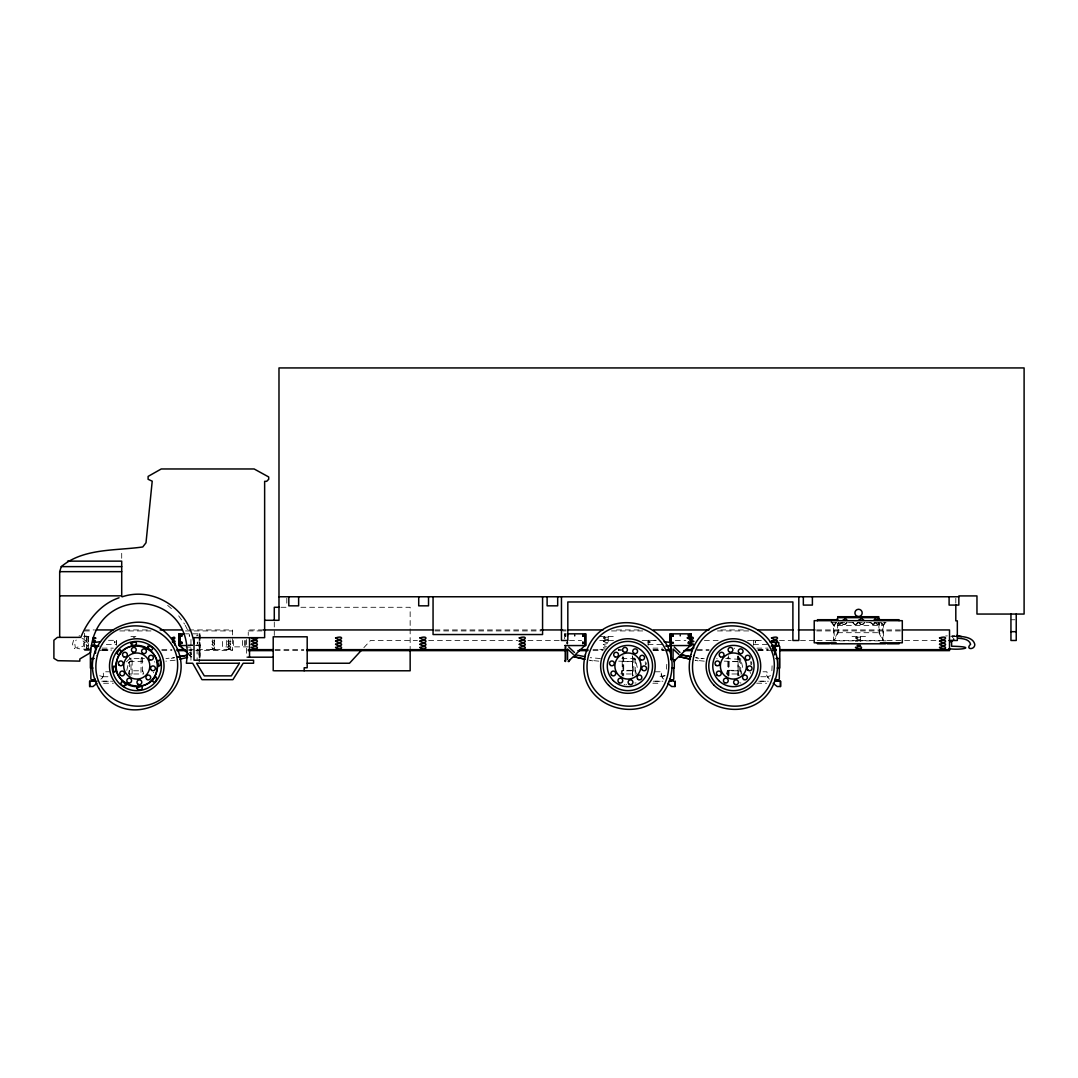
<?xml version="1.0" encoding="UTF-8"?>
<svg xmlns="http://www.w3.org/2000/svg" width="1078" height="1078" viewBox="0 0 1078 1078"><rect width="100%" height="100%" fill="white"/><g stroke="black" fill="none" stroke-linecap="round" stroke-linejoin="round"><path stroke-width="0.75" stroke-dasharray="5 3.75" d="M132.122 673.952L132.136 657.823M564.67 633.837L564.67 638.863L564.67 633.837L565.492 633.837L565.492 638.58L565.492 633.837M622.949 655.693L622.949 676.243M632.557 675.812L632.584 655.923L632.57 676.378M728.445 676.243L728.458 655.693M738.053 675.812L738.08 655.923L738.08 661.676L728.458 661.622M199.956 657.863L200.009 633.837L185.497 633.837M648.121 643.148L648.134 640.319L656.165 640.319M747.539 640.48L761.62 640.48L753.643 640.319L753.616 644.577L768.115 644.577M874.325 622.37L873.369 624.458M874.878 622.37L874.379 624.175L872.816 624.566M666.447 669.168L666.783 664.291M771.888 670.785L772.144 664.291M878.813 622.491L878.624 624.283L877.236 624.566M836.528 622.491L834.183 625.55L834.183 640.831L838.185 632.705L838.266 622.491M838.832 622.491L839.371 624.539L842.376 622.37M126.8 670.381L128.444 663.078L130.034 661.676L145.975 661.137M187.895 645.533L200.009 645.56L199.187 645.533L199.187 661.515L199.201 645.506L187.882 645.506M199.201 645.506L200.009 645.56L199.201 645.506L199.201 660.949M864.233 622.491L862.157 624.539M864.799 622.491L863.451 624.283L861.376 624.566M191.358 654.279L190.186 652.473C194.283 658.267 185.039 651.786 191.345 652.864M188.798 653.497L189.337 652.621M73.547 640.265L72.469 644.24L74.382 648.619L75.339 647.703L74.651 642.69L76.201 640.009M129.468 675.529L129.697 657.526M142.256 657.526L142.256 658.631L141.178 658.604L141.717 657.31M622.208 675.529L622.208 658.065L622.963 657.31L623.717 658.065L623.717 675.529M633.918 657.526L633.689 675.529M727.704 675.529L727.919 657.526M739.414 657.526L739.185 675.529M855.393 641.356L858.762 640.359L862.13 641.356M857.859 622.343L855.838 624.391M858.425 622.343L857.064 624.081L855.137 624.512M102.248 677.819L103.407 675.69L103.259 671.783L109.552 671.783M837.619 623.192L837.619 632.705L833.631 640.831L833.631 625.55L835.962 622.491M841.81 622.37L839.762 624.458M846.715 622.491L844.33 624.539M847.281 622.491L845.57 624.283L843.697 624.566L842.497 622.491M878.893 623.192L878.893 632.705L882.882 640.831L882.882 625.55L884.661 622.922M885.213 622.922L883.448 625.55L883.448 640.831L879.459 632.705L879.459 623.192M363.852 647.662L370.495 640.48L417.388 640.48M126.436 661.865L128.915 659.399L132.863 658.564L144.439 658.55M100.847 679.153L102.383 677.819M632.57 670.354L622.949 670.3L623.461 670.826M128.43 663.064L130.034 661.676L128.444 663.078M88.962 648.242C85.526 650.492 85.526 644.994 88.962 647.258M622.949 661.622L632.584 661.676M78.963 636.007L79.718 635.724M603.626 647.258L603.626 648.242M228.536 640.494L227.741 641.356L228.536 642.218L230.921 641.356L228.536 640.494L228.603 646.867M83.841 636.303C93.287 633.999 84.973 648.404 82.251 639.065M661.569 676.741L664.883 675.717M665.032 675.717L657.472 676.741M767.064 676.741L770.527 675.717M133.295 637.3L134.885 637.3M99.809 650.546L103.097 649.764M175.135 660.208L165.891 661.164M171.24 658.321L174.474 657.688L165.945 658.523M950.702 636.303L955.674 636.478M951.968 635.575L954.96 635.427M945.595 635.993L947.346 635.885M953.585 636.559L957.938 636.289M605.674 646.787L606.537 646.76M103.582 683.277L113.473 683.209M598.789 661.164L589.545 660.208L592.644 660.895M618.705 661.137L634.646 661.69L636.236 663.078L637.624 668.872M704.284 661.164L695.04 660.208L698.14 660.895M724.2 661.137L740.141 661.69L741.731 663.078L743.375 670.381M101.804 681.215L111.438 681.202M280.994 607.278L287.705 607.278M300.856 607.278L410.152 607.278L410.152 627.329M1010.948 619.756L1014.91 619.756M830.976 622.653L886.103 622.653M84.394 629.943L94.5 629.943M124.792 629.943L148.36 629.943M188.744 629.943L232.511 629.943L232.511 650.627L188.744 650.627M263.396 629.943L248.25 629.943L248.25 635.387M434.919 629.943L540.873 629.943M562.729 629.943L566.098 629.943M616.549 629.943L640.089 629.943M720.805 629.943L744.359 629.943M816.666 629.943L900.75 629.943M84.394 630.926L92.816 630.926M119.739 630.926L153.399 630.926M185.389 630.926L232.511 630.926M248.25 630.926L263.396 630.926M434.919 630.926L540.873 630.926M562.729 630.926L566.098 630.926M611.495 630.926L643.458 630.926M717.449 630.926L749.399 630.926M816.666 630.926L900.75 630.926M837.619 632.705L879.459 632.705M83.949 636.559L90.754 636.559M130.91 636.559L137.27 636.559M599.813 636.559L613.274 636.559M852.038 636.559L865.499 636.559M108.501 640.319L116.532 640.319L116.559 644.577L102.06 644.577M428.667 640.48L517.912 640.48M527.951 640.48L560.008 640.48M569.507 640.48L581.594 640.48M599.732 640.48L613.557 640.48M642.165 640.48L656.839 640.48M675.313 640.48L685.904 640.48M704.419 640.48L718.986 640.48M779.448 640.48L791.212 640.48M800.469 640.48L815.561 640.48M817.164 640.48L937.308 640.48M830.976 640.844L886.103 640.844M648.067 644.577L662.62 644.577M187.882 644.913L199.187 644.913L199.187 633.837L199.187 644.913M248.371 646.867L222.499 646.867L222.499 640.507M186.049 647.083L190.968 647.083M102.087 648.134L113.325 648.134M652.958 648.134L662.593 648.134M756.85 648.134L768.088 648.134M88.369 648.74C83.06 650.155 67.927 647.622 83.41 646.234L83.41 639.065L81.968 638.472M84.394 649.347L90.754 649.347M210.25 649.347L216.611 649.347M226.151 649.347L232.511 649.347M599.813 649.347L603.181 649.347M84.394 649.643L89.447 649.643M102.909 649.643L111.573 649.764M161.821 649.643L171.914 649.643M188.744 649.643L232.511 649.643M275.159 649.643L303.753 649.643M593.008 649.643L603.087 649.643M618.233 649.643L621.588 649.643M653.106 649.764L663.63 649.643M697.264 649.643L709.041 649.643M757.807 649.643L767.9 649.643M102.006 650.074L111.762 650.074M652.918 650.074L662.674 650.074M758.413 650.074L768.169 650.074M89.447 650.627L84.394 650.627L84.394 632.166M102.909 650.627L111.33 650.627M161.821 650.627L171.914 650.627M275.159 650.627L303.753 650.627M593.008 650.627L603.087 650.627M618.233 650.627L621.588 650.627M653.537 650.627L663.63 650.627M697.264 650.627L709.041 650.627M757.807 650.627L767.9 650.627M655.128 671.783L661.42 671.783L661.42 675.69M762.981 671.783L766.916 671.783L767.927 677.819M728.997 675.529L729.227 658.065L728.458 658.82L727.704 658.065M102.962 676.741L109.377 676.741M760.798 676.741L767.213 676.741M103.353 681.269L112.651 681.269M655.154 681.269L663.186 681.269M760.65 681.269L768.533 681.269M704.23 658.523L700.929 658.523L704.109 658.51M725.737 658.55L741.26 659.399M600.392 658.523L590.205 657.688M621.898 658.55L631.816 658.564L635.764 659.399L638.243 661.865M653.228 681.202L662.876 681.215M758.737 681.202L768.371 681.215M756.702 683.209L766.593 683.277M652.85 683.223L661.097 683.277M607.413 643.593L603.181 644.55L606.537 645.547M844.249 624.566L842.551 624.283L841.931 622.491M854.355 624.472L855.703 624.512M839.843 624.566L838.172 623.192M698.935 658.321L695.701 657.688L700.929 658.51M861.942 624.566L859.948 624.175L858.519 622.37M873.382 624.566L869.986 622.37M767.078 649.764L770.514 650.546M661.582 649.764L665.018 650.546M99.648 675.717L103.111 676.741M854.921 624.472L852.307 622.316M739.414 658.604L739.939 658.82M633.918 658.604L634.443 658.82M861.214 624.458L859.085 622.37M872.776 624.458L870.539 622.37M877.317 624.458L875.269 622.37M952.103 636.815L954.07 639.065M854.194 624.202L852.873 622.316M167.642 605.364L173.423 610.337M769.328 679.153L766.768 675.69L766.768 671.783M662.283 677.819L663.832 679.153M191.547 656.758L188.192 653.551L191.736 656.947M188.542 654.669L190.927 656.96M728.445 670.3L738.066 670.354L738.066 676.378M178.665 615.848L184.581 624.108M831.542 621.602L834.183 625.55M830.976 621.602L833.631 625.55L883.448 625.55L881.898 622.491L882.882 625.55M874.703 622.37L877.802 624.566L878.247 622.491M185.2 625.213L188.65 632.004M881.09 622.37L882.073 624.539L880.524 622.37M662.431 677.819L661.272 675.69L661.272 671.783M623.502 657.553L623.502 658.631L622.208 658.065M141.178 658.604L140.948 675.529M129.468 658.065L130.236 658.82L130.99 658.065L130.99 675.529M750.746 661.73L750.881 664.533M645.25 661.73L645.385 664.533M738.039 656.165L738.053 675.61M632.543 656.165L632.557 675.61M955.809 598.29L955.809 603.195M860.446 636.559L860.446 641.356M857.077 636.559L857.077 641.356M753.643 640.319L753.643 646.571M740.707 658.618L740.707 675.529M648.134 640.319L648.134 646.571M635.211 658.618L635.211 675.529M608.221 636.559L608.221 642.96M604.866 636.559L604.866 649.347M410.152 628.865L410.152 648.902M286.802 598.182L286.802 605.742M274.284 621.979L274.284 635.441M246.512 639.51L246.512 657.189M245.663 640.507L245.663 646.867M244.504 640.507L244.504 646.867M242.537 640.507L242.537 646.867M233.576 640.507L233.576 646.867M230.126 639.753L230.126 649.347M228.536 639.753L228.536 649.347M226.676 640.507L226.676 646.867M214.226 639.753L214.226 649.347M212.636 639.753L212.636 649.347M200.009 633.837L200.009 658.321M197.88 635.899L197.261 634.807L196.627 635.899M197.112 649.023L197.112 659.601M190.954 639.51L190.954 660.221M190.644 654.521L190.644 656.758M142.471 658.065L142.471 675.529M121.706 553.297L121.706 561.139M116.532 640.319L116.532 646.571M88.369 636.559L88.369 649.347M86.779 636.559L86.779 649.347M154.464 661.663A2.412 2.412 0 0 1 154.841 662.161M153.44 672.268A2.412 2.412 0 0 1 153.682 672.847M626.493 684.355A2.412 2.412 0 0 1 625.914 684.597M624.674 684.597A2.412 2.412 0 0 1 624.095 684.355M646.234 662.754A2.412 2.412 0 0 1 645.991 664.574M636.114 682.94A2.412 2.412 0 0 1 634.875 682.94M618.583 650.074A2.412 2.412 0 0 1 618.961 649.562M734.239 648.606A2.412 2.412 0 0 1 734.63 648.107M751.11 661.663A2.412 2.412 0 0 1 751.501 664.574M717.099 658.887A2.412 2.412 0 0 1 716.87 658.308M740.99 683.021A2.412 2.412 0 0 1 739.791 682.697M750.099 672.268A2.412 2.412 0 0 1 750.423 673.467M83.895 638.648C85.836 644.725 88.612 634.363 83.895 638.648M86.038 637.906C88.315 641.882 90.525 634.996 86.038 637.906M86.038 641.1C88.315 645.075 90.525 638.189 86.038 641.1M86.038 644.294C88.315 648.269 90.525 641.383 86.038 644.294M211.894 641.1C214.158 645.075 216.382 638.189 211.894 641.1M211.894 644.294C214.158 648.269 216.382 641.383 211.894 644.294M211.894 647.487C214.158 651.462 216.382 644.59 211.894 647.487M227.795 644.294C230.059 648.269 232.282 641.383 227.795 644.294M227.795 647.487C230.059 651.462 232.282 644.59 227.795 647.487M129.171 670.799L128.295 673.979L143.738 673.979L142.795 670.799L129.171 670.799M621.885 670.799L620.941 673.979L636.384 673.979L635.508 670.799L621.885 670.799M727.38 670.799L726.437 673.979L741.88 673.979L741.004 670.799L727.38 670.799M603.289 637.906C609.218 642.555 613.153 634.646 603.289 637.906M603.289 641.1C609.218 645.749 613.153 637.839 603.289 641.1M855.514 637.906C861.443 642.555 865.378 634.646 855.514 637.906M114.847 641.423L114.847 642.865L114.847 641.423M189.324 634.807L189.324 636.263L189.324 634.807M197.328 642.124L197.328 643.579L197.328 642.124M649.832 641.423L649.832 642.865L649.832 641.423M755.328 641.423L755.328 642.865L755.328 641.423"/><path stroke-width="1.5" d="M96.98 683.304L92.991 686.524L89.663 686.524L89.663 681.229L96.98 681.229M565.478 660.949L565.478 647.069M564.656 645.56L585.637 645.56L585.637 633.837L567.109 633.837M670.166 633.837L670.166 645.56L691.133 645.56L691.133 633.837L670.166 633.837L670.166 642.205M670.974 659.413L670.974 647.069M670.988 644.913L670.988 633.837L670.988 643.337M675.017 686.524L675.017 681.242L675.017 686.497L671.688 686.524L667.7 683.304M691.119 645.56L691.133 633.837M773.195 683.304L777.184 686.524L780.512 686.524L780.512 681.242L774.53 681.229M873.975 620.133L875.376 618.678L877.33 620.402M961.522 636.572L956.469 635.454M564.737 660.935L565.492 661.515L565.492 645.533M59.681 637.367L59.681 571.663L61.284 566.624C83.532 548.015 115.481 550.858 142.768 546.964L146.002 542.773L152.214 481.179L148.104 479.292L148.104 476.409L161.242 468.97L254.138 468.97L268.705 476.961L268.705 479.292L266.67 481.327L264.636 481.327L264.636 637.664L194.013 637.664L194.013 660.208L253.573 660.221L253.573 663.239L243.156 663.239L232.929 679.679L201.963 679.679L192.679 663.239L186.346 663.239C197.153 589.316 95.066 581.824 90.619 652.594L79.826 658.968L79.826 661.124L57.781 660.693L53.9 658.348L53.9 640.224L57.417 637.367L80.769 637.367C87.87 620.052 100.78 603.909 119.038 597.791M91.387 645.493L94.312 645.493L94.312 642.569L92.843 641.962M91.158 681.404L92.87 679.692L94.581 681.404M670.098 681.404L671.81 679.692L673.521 681.404M775.594 681.404L777.305 679.692L779.017 681.404M836.986 620.402L837.566 618.678L836.232 620.402M95.053 678.884L94.392 680.056L91.522 680.056L90.862 678.884L90.862 658.483M842.686 620.402L845.502 618.651L847.241 620.402M858.654 620.133L861.78 618.678L863.963 620.402M584.882 645.506L568.173 661.515L569.009 661.515M690.378 645.506L673.683 661.515L674.505 661.515M953.841 639.887L950.702 641.814M361.642 650.061L349.488 663.239L307.19 663.239M568.753 660.949L569.777 659.979M674.249 660.949L675.273 659.979M95.457 648.444L95.713 647.258L94.338 646.76M174.879 645.25L175.296 644.294L174.164 643.593M251.726 637.664C250.406 639.806 258.882 639.806 257.561 637.664M567.419 636.263L567.419 634.807M93.22 637.462L95.929 638.163L93.22 638.863M95.457 645.25L94.338 645.547M92.843 646.099L94.312 645.493M777.332 646.099L778.788 645.493L778.788 642.569L775.864 642.569L775.864 645.493L777.332 646.099L775.864 645.493M692.938 645.25L693.814 644.294L691.429 643.593M122.03 596.848C154.558 585.88 189.674 610.121 194.013 643.593M772.374 647.043L775.621 646.787M179.783 659.17L187.545 657.445M691.429 642.313L693.936 641.356L691.429 640.399M691.429 648.7L693.814 647.999L692.938 647.043M860.446 645.412L857.077 645.412M94.069 642.448L100.55 641.706M667.363 645.87L670.61 645.506M772.859 645.87L776.106 645.506L776.106 642.448L769.625 641.706M665.746 646.059L670.637 645.547M771.255 646.059L776.133 645.547M775.621 645.506L772.374 645.25M775.621 648.7L772.374 648.444M183.88 633.837L179.042 633.837L179.042 645.56L186.278 645.533M67.523 561.139L121.706 561.139L121.706 595.838L59.681 595.838M61.284 566.624L121.706 566.624M59.681 571.663L121.706 571.663M958.841 595.918L976.964 595.918L976.964 614.056L1024.1 614.056L1024.1 367.935L278.986 367.935L278.986 620.295L264.636 620.295M278.986 596.767L958.841 596.767M279.323 607.278L274.284 607.278L274.284 620.295M837.619 616.71L878.893 616.71M837.619 617.667L878.893 617.667M837.862 619.702L817.461 619.702L817.461 620.685M878.651 619.702L899.052 619.702L899.052 620.685M96.185 629.943L113.015 629.943M160.137 629.943L182.02 629.943M263.396 629.943L433.235 629.943M540.873 629.943L562.729 629.943M567.769 629.943L603.087 629.943M653.537 629.943L709.041 629.943M757.807 629.943L793.125 629.943M798.165 629.943L814.981 629.943M902.434 629.943L949.516 629.943L949.516 650.627L779.663 650.627M1010.948 631.681L1016.231 631.681M179.81 633.837L179.81 644.913L179.81 633.837L179.042 633.837L179.056 645.56M948.977 640.48L957.331 640.48L957.331 620.847L955.809 620.847L955.809 604.731M836.232 642.811L814.213 642.811L814.213 620.685L902.299 620.685L902.299 642.811L880.281 642.811M829.413 643.795L817.461 643.795L817.461 642.811M830.976 643.795L885.537 643.795M887.1 643.795L899.052 643.795L899.052 642.811M91.873 645.547L94.716 645.547L95.524 646.733L95.524 653.295M948.896 648.74C962.102 650.465 977.759 646.692 951.605 646.234L951.605 640.494M176.967 649.643L185.389 649.643M248.25 649.643L273.475 649.643M307.109 649.643L566.098 649.643M579.546 649.643L587.955 649.643M666.999 649.643L670.354 649.643M685.5 649.643L692.224 649.643M772.939 649.643L776.308 649.643M779.663 649.643L949.516 649.643M176.967 650.627L185.389 650.627M248.25 650.627L273.475 650.627M307.109 650.627L566.098 650.627M577.862 650.627L587.955 650.627M666.999 650.627L670.354 650.627M683.816 650.627L692.224 650.627M772.939 650.627L776.308 650.627M247.522 657.189L273.206 657.189M91.657 658.483L94.258 658.483M775.917 658.483L779.313 658.483L779.313 678.884L778.653 680.056L775.783 680.056L775.122 678.884M92.951 668.037L90.39 668.037L90.39 648.377M671.729 668.037L674.289 668.037L674.289 659.844M777.225 668.037L779.785 668.037L779.785 646.733L778.976 645.547L775.459 645.547L774.651 646.733L774.651 654.925M274.284 670.785L410.152 670.785L410.152 650.586M669.02 681.229L671.688 681.229M956.59 636.478L957.507 636.519M957.938 636.289C963.907 636.653 972.962 637.314 974.781 644.24C975.253 650.088 964.689 649.967 970.591 644.24C969.23 639.025 962.425 638.54 957.938 638.257M94.069 645.506L98.933 646.045M664.129 641.706L670.61 642.448M575.652 654.845L585.354 656.745M172.965 642.218C178.153 642.933 172.345 638.041 172.386 641.855M674.289 647.083L679.989 652.473M568.793 647.083L574.493 652.473M186.966 652.392L179.797 645.506L187.491 652.877M879.149 618.678L880.281 620.402M98.624 688.047C127.972 737.527 203.082 694.165 174.906 644.011C145.557 594.53 70.434 637.893 98.624 688.047M669.627 678.884L670.287 680.056L673.157 680.056L673.817 678.884L673.817 667.902M879.446 620.133L879.042 619.041M670.988 651.934L670.974 645.506L670.988 659.911M1016.231 614.056L1016.231 640.48L1010.948 640.48L1010.948 614.056M958.841 596.673L958.841 605.081L949.098 605.081L949.098 596.767M878.193 617.667L878.193 620.295M812.394 596.767L812.394 605.081L803.339 605.081L803.339 596.767M798.811 596.767L798.811 640.48L792.896 640.48L792.896 601.969L567.823 601.969L567.823 640.48L561.463 640.48L561.463 596.767M780.512 681.229L780.512 686.497M680.231 635.171L680.231 635.899M678.817 654.359L673.063 649.023L673.063 659.601M673.467 643.216L672.847 642.124L672.214 643.216M585.637 633.837L585.637 645.56M574.736 635.171L574.736 635.899M573.321 654.359L567.567 649.023L567.567 659.601M557.676 596.767L557.676 605.836L547.112 605.836L547.112 596.767M542.571 596.767L542.571 634.538L433.06 634.538L433.06 596.767M428.532 596.767L428.532 605.836L418.709 605.836L418.709 596.767M304.171 670.785L304.171 667.767L307.19 667.767L307.19 636.802L273.206 636.802L273.206 670.785M298.633 596.767L298.633 605.836L288.81 605.836L288.81 596.767M249.53 637.664L249.53 657.189M89.663 681.242L89.663 686.524M584.869 633.837L584.869 644.913L584.869 633.837M690.365 633.837L690.365 644.913L690.365 633.837M116.087 669.438C112.53 679.329 112.045 658.213 116.087 669.438M157.469 661.744C159.531 674.437 162.994 654.683 157.469 661.744M116.909 653.322C121.262 659.372 122.663 642.906 116.909 653.322M152.335 680.757C156.701 687.225 158.924 669.371 152.335 680.757M131.071 643.755C136.637 649.98 139.628 637.664 131.071 643.755M97.357 655.464C84.178 707.087 161.767 727.879 176.159 676.58C189.337 624.957 111.748 604.179 97.357 655.464M116.828 660.693C108.999 686.026 150.799 697.237 156.687 671.365C164.516 646.018 122.717 634.821 116.828 660.693M136.623 688.263C142.404 694.596 145.692 682.104 136.623 688.263M585.367 654.629C571.138 710.362 654.912 732.811 670.462 677.429C684.692 621.683 600.918 599.247 585.367 654.629M588.521 655.464C575.329 707.087 652.918 727.879 667.322 676.58C680.501 624.957 602.912 604.179 588.521 655.464M690.877 654.629C676.634 710.362 760.421 732.811 775.958 677.429C790.187 621.683 706.413 599.247 690.877 654.629M694.016 655.464C680.824 707.087 758.413 727.879 772.818 676.58C785.997 624.957 708.408 604.179 694.016 655.464M92.802 641.1C95.066 645.075 97.29 638.189 92.802 641.1M172.224 637.906C174.488 641.882 176.711 634.996 172.224 637.906M125.762 685.352C117.893 688.047 121.275 675.825 125.762 685.352M147.915 646.301C150.004 655.491 157.334 645.938 147.915 646.301M251.39 641.1C257.319 645.749 261.253 637.839 251.39 641.1M251.39 644.294C257.319 648.943 261.253 641.033 251.39 644.294M251.39 647.487C257.319 652.136 261.253 644.226 251.39 647.487M335.581 637.906C341.51 642.555 345.432 634.646 335.581 637.906M335.581 641.1C341.51 645.749 345.432 637.839 335.581 641.1M335.581 644.294C341.51 648.943 345.432 641.033 335.581 644.294M335.581 647.487C341.51 652.136 345.432 644.226 335.581 647.487M419.935 637.906C425.864 642.555 429.785 634.646 419.935 637.906M419.935 641.1C425.864 645.749 429.785 637.839 419.935 641.1M419.935 644.294C425.864 648.943 429.785 641.033 419.935 644.294M419.935 647.487C425.864 652.136 429.785 644.226 419.935 647.487M519.273 637.906C525.202 642.555 529.136 634.646 519.273 637.906M519.273 641.1C525.202 645.749 529.136 637.839 519.273 641.1M519.273 644.294C525.202 648.943 529.136 641.033 519.273 644.294M519.273 647.487C525.202 652.136 529.136 644.226 519.273 647.487M687.306 637.906C693.248 642.555 697.17 634.646 687.306 637.906M771.498 637.906C777.427 642.555 781.348 634.646 771.498 637.906M771.498 641.1C777.427 645.749 781.348 637.839 771.498 641.1M855.514 647.487C861.443 652.136 865.378 644.226 855.514 647.487M939.531 637.906C945.46 642.555 949.395 634.646 939.531 637.906M939.531 641.1C945.46 645.749 949.395 637.839 939.531 641.1M939.531 644.294C945.46 648.943 949.395 641.033 939.531 644.294M939.531 647.487C945.46 652.136 949.395 644.226 939.531 647.487M239.41 663.239L231.339 675.866L204.308 675.866L196.6 663.239L239.41 663.239M181.71 634.807L181.71 636.263L181.71 634.807M181.751 642.124L181.751 643.579L181.751 642.124M567.351 642.124L567.351 643.579L567.351 642.124M582.955 634.807L582.955 636.263L582.955 634.807M582.915 642.124L582.915 643.579L582.915 642.124M672.915 634.807L672.915 636.263L672.915 634.807M688.465 634.807L688.465 636.263L688.465 634.807M688.424 642.124L688.424 643.579L688.424 642.124M187.41 655.154L177.708 657.054L187.41 655.168M690.85 656.745L681.148 654.831L690.85 656.745M690.392 659.17L679.531 656.758L690.392 659.17M584.882 659.17L574.035 656.758L584.882 659.17M856.511 615.929A3.638 3.638 0 0 0 862.184 613.166A3.638 3.638 0 0 0 856.97 609.636A3.638 3.638 0 0 0 856.511 615.929M123.727 656.771A2.412 2.412 0 0 0 127.352 654.683A2.412 2.412 0 0 0 123.727 652.594A2.412 2.412 0 0 0 123.727 656.771M124.442 687.36A24.632 24.632 0 0 0 161.39 666.029A24.632 24.632 0 0 0 124.442 644.698A24.632 24.632 0 0 0 124.442 687.36M126.436 683.897A20.63 20.63 0 0 0 157.401 666.029A20.63 20.63 0 0 0 126.436 648.161A20.63 20.63 0 0 0 126.436 683.897M120.453 675.178A2.412 2.412 0 0 0 124.496 674.1A2.412 2.412 0 0 0 121.544 671.149A2.412 2.412 0 0 0 120.453 675.178M151.769 670.422A2.412 2.412 0 0 0 155.38 668.333A2.412 2.412 0 0 0 151.769 666.244A2.412 2.412 0 0 0 151.769 670.422M130.236 677.334A13.057 13.057 0 0 0 149.815 666.029A13.057 13.057 0 0 0 130.236 654.723A13.057 13.057 0 0 0 130.236 677.334M127.986 682.697A2.412 2.412 0 0 0 131.597 680.622A2.412 2.412 0 0 0 127.986 678.534A2.412 2.412 0 0 0 127.986 682.697M142.808 653.362A2.412 2.412 0 0 0 146.419 651.274A2.412 2.412 0 0 0 142.808 649.185A2.412 2.412 0 0 0 142.808 653.362M132.634 651.894A2.412 2.412 0 0 0 136.246 649.818A2.412 2.412 0 0 0 132.634 647.73A2.412 2.412 0 0 0 132.634 651.894M147.107 679.544A2.412 2.412 0 0 0 150.718 677.456A2.412 2.412 0 0 0 147.107 675.367A2.412 2.412 0 0 0 147.107 679.544M138.173 684.355A2.412 2.412 0 0 0 141.797 682.266A2.412 2.412 0 0 0 138.173 680.178A2.412 2.412 0 0 0 138.173 684.355M119.065 665.072A2.412 2.412 0 0 0 123.094 663.994A2.412 2.412 0 0 0 120.143 661.043A2.412 2.412 0 0 0 119.065 665.072M149.775 659.763A2.412 2.412 0 0 0 153.399 657.688A2.412 2.412 0 0 0 149.775 655.599A2.412 2.412 0 0 0 149.775 659.763M123.121 689.65A27.287 27.287 0 0 0 164.045 666.029A27.287 27.287 0 0 0 123.121 642.407A27.287 27.287 0 0 0 123.121 689.65M608.625 685.325A27.287 27.287 0 0 0 654.265 673.09A27.287 27.287 0 0 0 620.861 639.672A27.287 27.287 0 0 0 608.625 685.325M615.605 687.36A24.632 24.632 0 0 0 652.54 666.029A24.632 24.632 0 0 0 615.605 644.698A24.632 24.632 0 0 0 615.605 687.36M613.328 680.622A20.63 20.63 0 0 0 647.851 671.365A20.63 20.63 0 0 0 622.572 646.099A20.63 20.63 0 0 0 613.328 680.622M614.891 656.771A2.412 2.412 0 0 0 618.502 654.683A2.412 2.412 0 0 0 614.891 652.594A2.412 2.412 0 0 0 614.891 656.771M611.617 675.178A2.412 2.412 0 0 0 615.646 674.1A2.412 2.412 0 0 0 612.695 671.149A2.412 2.412 0 0 0 611.617 675.178M642.421 670.044A2.412 2.412 0 0 0 646.463 668.966A2.412 2.412 0 0 0 643.512 666.015A2.412 2.412 0 0 0 642.421 670.044M621.386 677.334A13.057 13.057 0 0 0 640.979 666.029A13.057 13.057 0 0 0 621.386 654.723A13.057 13.057 0 0 0 621.386 677.334M619.136 682.697A2.412 2.412 0 0 0 622.747 680.622A2.412 2.412 0 0 0 619.136 678.534A2.412 2.412 0 0 0 619.136 682.697M633.958 653.362A2.412 2.412 0 0 0 637.583 651.274A2.412 2.412 0 0 0 633.958 649.185A2.412 2.412 0 0 0 633.958 653.362M623.3 651.516A2.412 2.412 0 0 0 627.329 650.438A2.412 2.412 0 0 0 624.378 647.487A2.412 2.412 0 0 0 623.3 651.516M638.257 679.544A2.412 2.412 0 0 0 641.868 677.456A2.412 2.412 0 0 0 638.257 675.367A2.412 2.412 0 0 0 638.257 679.544M629.336 684.355A2.412 2.412 0 0 0 632.948 682.266A2.412 2.412 0 0 0 629.336 680.178A2.412 2.412 0 0 0 629.336 684.355M610.714 665.463A2.412 2.412 0 0 0 614.325 663.374A2.412 2.412 0 0 0 610.714 661.286A2.412 2.412 0 0 0 610.714 665.463M640.938 659.763A2.412 2.412 0 0 0 644.55 657.688A2.412 2.412 0 0 0 640.938 655.599A2.412 2.412 0 0 0 640.938 659.763M714.121 685.325A27.287 27.287 0 0 0 759.761 673.09A27.287 27.287 0 0 0 726.356 639.672A27.287 27.287 0 0 0 714.121 685.325M721.101 687.36A24.632 24.632 0 0 0 758.05 666.029A24.632 24.632 0 0 0 721.101 644.698A24.632 24.632 0 0 0 721.101 687.36M718.824 680.622A20.63 20.63 0 0 0 753.347 671.365A20.63 20.63 0 0 0 728.068 646.099A20.63 20.63 0 0 0 718.824 680.622M720.387 656.771A2.412 2.412 0 0 0 723.998 654.683A2.412 2.412 0 0 0 720.387 652.594A2.412 2.412 0 0 0 720.387 656.771M717.113 675.178A2.412 2.412 0 0 0 721.142 674.1A2.412 2.412 0 0 0 718.191 671.149A2.412 2.412 0 0 0 717.113 675.178M747.93 670.044A2.412 2.412 0 0 0 751.959 668.966A2.412 2.412 0 0 0 749.008 666.015A2.412 2.412 0 0 0 747.93 670.044M726.882 677.334A13.057 13.057 0 0 0 746.475 666.029A13.057 13.057 0 0 0 726.882 654.723A13.057 13.057 0 0 0 726.882 677.334M724.632 682.697A2.412 2.412 0 0 0 728.243 680.622A2.412 2.412 0 0 0 724.632 678.534A2.412 2.412 0 0 0 724.632 682.697M739.468 653.362A2.412 2.412 0 0 0 743.079 651.274A2.412 2.412 0 0 0 739.468 649.185A2.412 2.412 0 0 0 739.468 653.362M728.795 651.516A2.412 2.412 0 0 0 732.824 650.438A2.412 2.412 0 0 0 729.873 647.487A2.412 2.412 0 0 0 728.795 651.516M743.753 679.544A2.412 2.412 0 0 0 747.364 677.456A2.412 2.412 0 0 0 743.753 675.367A2.412 2.412 0 0 0 743.753 679.544M734.832 684.355A2.412 2.412 0 0 0 738.443 682.266A2.412 2.412 0 0 0 734.832 680.178A2.412 2.412 0 0 0 734.832 684.355M716.21 665.463A2.412 2.412 0 0 0 719.821 663.374A2.412 2.412 0 0 0 716.21 661.286A2.412 2.412 0 0 0 716.21 665.463M746.434 659.763A2.412 2.412 0 0 0 750.045 657.688A2.412 2.412 0 0 0 746.434 655.599A2.412 2.412 0 0 0 746.434 659.763"/></g></svg>
